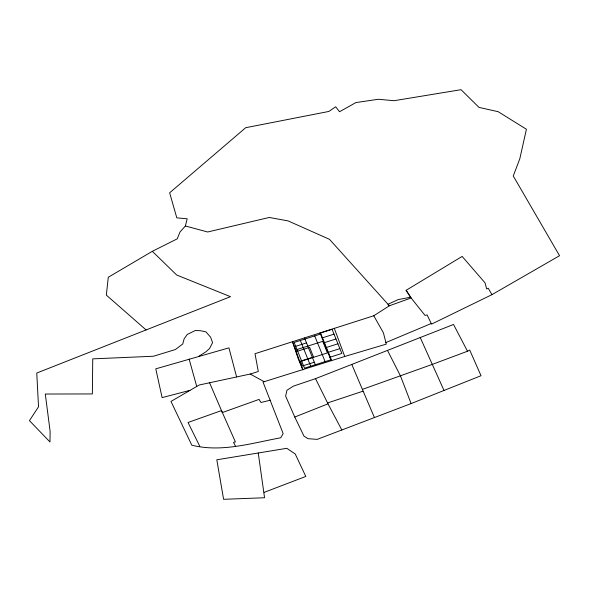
<?xml version="1.0" encoding="UTF-8"?>
<svg xmlns="http://www.w3.org/2000/svg" width="589" height="589" viewBox="0 0 589 589"><rect width="100%" height="100%" fill="white"/><g stroke="black" fill="none" stroke-linecap="round" stroke-linejoin="round"><path stroke-width="0.88" d="M146.101 329.936L106.329 295.111L108.288 277.257L152.315 251.319L177.267 238.825L179.962 232.073L185.366 225.977L187.199 218.784L176.81 217.864L169.639 192.809L245.701 127.71L328.839 111.454L335.678 106.815L339.529 111.733L355.933 102.56L378.403 99.269L394.048 100.712L461.04 89.69L478.99 107.389L498.184 111.704L526.426 129.263L519.793 158.809L513.262 175.986L559.55 255.714L491.955 294.655L431.538 324.127L427.099 314.901L425.074 315.439L411.107 297.968L406.108 290.318L462.151 256.414L485.056 282.86L486.661 288.919L488.266 288.235L491.955 294.655M373.779 315.763L383.41 332.814L386.288 344.123L344.742 356.478L263.025 382.062L283.154 433.6L280.717 437.789C251.51 443.142 221.516 452.661 191.808 445.188L170.979 401.418L199.273 384.992L250.222 374.03L258.299 371.519L255.015 353.702L373.779 315.763L389.388 305.787L411.107 297.968L406.108 290.318M198.53 356.463L205.981 351.766L209.61 348.445L212.585 342.651L210.582 337.136L205.9 331.843L200.554 330.716L195.29 330.525L187.265 334.442L184.143 338.8L182.767 343.947L175.412 349.542L153.457 356.242L92.745 358.863L92.37 393.945L45.301 394.034L50.124 431.369L49.984 441.986L29.45 420.642L38.528 406.793L36.761 373.036L230.468 296.679L176.678 275.004L152.315 251.319M467.504 351.228L469.72 350.087L481.022 375.716L411.122 403.568L317.169 439.387L307.988 438.672L303.99 436.14L294.772 417.034L285.621 396.102L286.961 390.212L293.432 386.126L315.527 378.661L453.537 324.473L467.504 351.228L432.009 364.51L362.397 389.388L374.42 417.527M385.655 342.658L431.052 323.582M294.772 417.034L327.999 403.848L341.848 430.014M264.144 492.375L305.794 476.449L295.222 453.972L286.784 448.31L216.804 459.795L223.599 499.31L264.549 497.749L258.247 453M315.527 378.661L327.565 402.957L362.898 391.214M320.099 333.124L332.078 329.317L341.834 353.459L329.855 357.265M306.501 342.894L294.522 346.693L296.473 351.523L309.623 347.348L313.525 357.008L300.383 361.182L302.334 366.012L314.312 362.206M322.05 337.953L334.029 334.147M296.981 349.52L322.72 341.34L327.41 352.929L301.664 361.109M324.002 342.783L335.98 338.977M325.953 347.606L337.931 343.799M327.904 352.436L339.882 348.629M236.631 376.982L228.922 347.863L155.783 368.832L162.108 397.627L189.96 390.352M270.285 400.203L260.971 402.501L259.064 399.401L222.347 412.55L209.603 382.85M410.614 297.239L398.26 299.573L388.011 304.248L389.388 305.787L329.479 239.318L288.087 220.897L269.261 217.466L207.652 231.992L185.366 225.977M250.222 374.03L264.196 381.709M387.488 350.381L400.468 375.922L411.122 403.568M235.652 446.491L233.531 442.317L235.401 441.927L221.501 410.592L188.046 422.49L199.818 446.352M327.565 402.957L327.999 403.848M444.106 390.684L420.126 337.298M351.773 364.355L362.397 389.388M320.026 332.947L331.268 360.762M314.71 335.914L325.106 361.624M304.52 337.983L315.726 365.695M300.338 340.486L310.727 366.196M334.302 328.309L344.742 356.478M189.135 359.121L196.726 386.458M320.917 333.948L294.125 342.459L304.52 368.169L331.312 359.658L320.917 333.948M302.849 369.789L298.292 359.003L292.571 341.87L302.849 369.789"/></g></svg>
